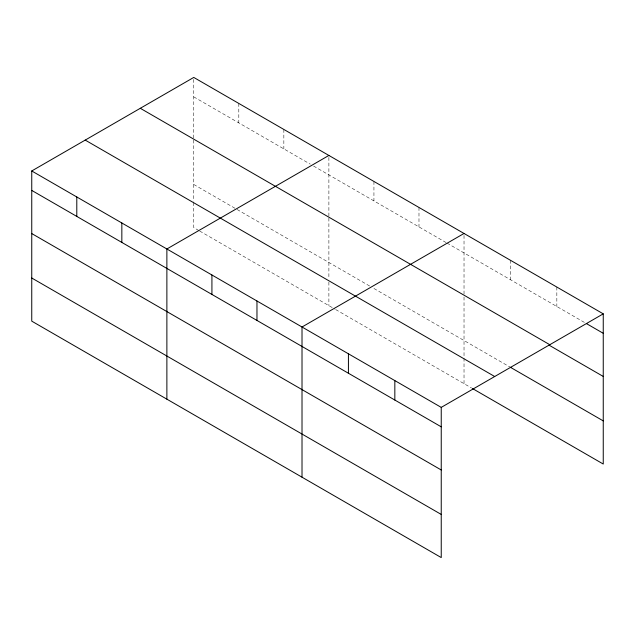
<?xml version="1.0" encoding="UTF-8"?>
<svg xmlns="http://www.w3.org/2000/svg" width="635" height="635" viewBox="0 0 635 635"><rect width="100%" height="100%" fill="white"/><g stroke="black" fill="none" stroke-linecap="round" stroke-linejoin="round"><path stroke-width="0.48" stroke-dasharray="3.17 2.38" d="M193.762 138.065L193.762 77.43M328.89 216.083L328.89 155.448M464.026 294.1L464.026 233.466M193.762 96.877L310.197 164.1M313.595 166.068L446.175 242.61M447.024 243.102L584.684 322.58M193.762 184.475L236.252 209.01M237.101 209.502L369.689 286.044M373.936 288.496L510.429 367.308M198.858 230.561L193.762 227.616L193.762 202.128M199.707 231.053L334.843 309.07M335.693 309.562L471.614 388.041M556.839 287.052L556.839 306.499M510.429 260.255L510.429 279.71M464.026 297.045L464.026 357.18M464.026 358.164L464.026 383.651M418.981 207.454L418.981 226.909M373.936 181.451L373.936 200.906M328.89 218.043L328.89 278.178M328.89 282.107L328.89 305.633M283.845 129.437L283.845 148.892M238.808 103.434L238.808 122.888M193.762 140.025L193.762 201.144"/><path stroke-width="0.95" d="M31.75 170.966L441.238 407.384L441.238 557.57L31.75 321.151L31.75 170.966L193.762 77.43L603.25 313.849L603.25 464.034L472.464 388.525M328.89 155.448L166.878 248.983L166.878 399.169M464.026 233.466L302.014 327.001L302.014 477.187M441.238 407.384L603.25 313.849M586.375 323.556L603.25 333.296M140.295 108.299L549.783 344.71M549.243 345.265L603.25 376.444M510.429 367.308L603.25 420.894M85.217 140.097L494.705 376.515M31.75 190.413L441.238 426.831M31.75 233.561L441.238 469.979M31.75 278.011L441.238 514.429M394.835 380.587L394.835 400.034M348.424 353.79L348.424 373.245M256.969 300.99L256.969 320.445M211.923 274.987L211.923 294.442M121.841 222.972L121.841 242.427M76.795 196.969L76.795 216.424"/></g></svg>
